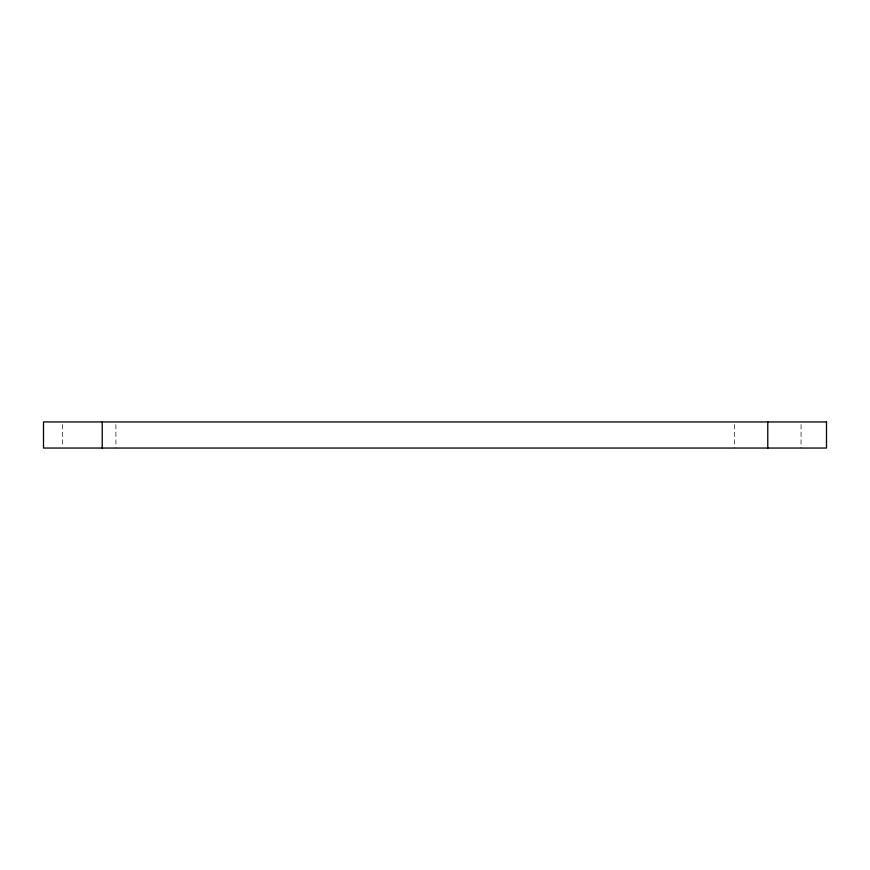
<?xml version="1.0" encoding="UTF-8"?>
<svg xmlns="http://www.w3.org/2000/svg" width="870" height="870" viewBox="0 0 870 870"><rect width="100%" height="100%" fill="white"/><g stroke="black" fill="none" stroke-linecap="round" stroke-linejoin="round"><path stroke-width="0.65" stroke-dasharray="4.35 3.26" d="M801.053 424.56L801.053 448.05M734.497 424.56L734.497 448.05M115.927 424.56L115.927 448.05M62.422 424.56L62.422 446.745"/><path stroke-width="1.3" d="M767.775 421.95L767.775 448.05M102.225 421.95L102.225 448.05M826.5 421.95L43.5 421.95L43.5 448.05L826.5 448.05L826.5 421.95"/></g></svg>
